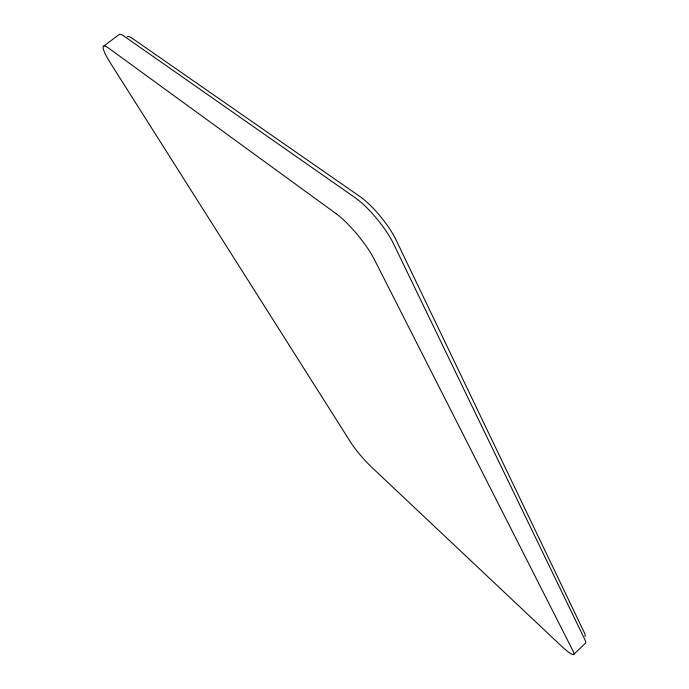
<?xml version="1.0" encoding="UTF-8"?>
<svg xmlns="http://www.w3.org/2000/svg" width="689" height="689" viewBox="0 0 689 689"><rect width="100%" height="100%" fill="white"/><g stroke="black" fill="none" stroke-linecap="round" stroke-linejoin="round"><path stroke-width="1.03" d="M573.558 654.55L585.288 643.397A27.784 4.246 47.1 0 0 584.952 639.831L393.505 243.717A41.409 10.266 50.8 0 0 355.154 197.734L124.046 36.164A33.83 6.02 52.7 0 0 119.025 34.631L103.522 46.284M127.301 36.801A31.978 5.822 52.7 0 1 132.142 38.274L359.934 196.546A38.997 9.818 50.8 0 1 395.994 239.798L584.47 632.941A26.294 4.1 47.1 0 1 584.797 636.378M335.896 213.512L108.38 47.954A33.925 5.564 52.4 0 0 110.404 63.009L351.028 442.829A22.84 2.894 49.1 0 0 371.509 467.064L560.777 645.472A27.853 3.91 47.3 0 0 573.093 651.088L374.437 259.632A41.564 9.5 50.7 0 0 335.896 213.512"/></g></svg>
